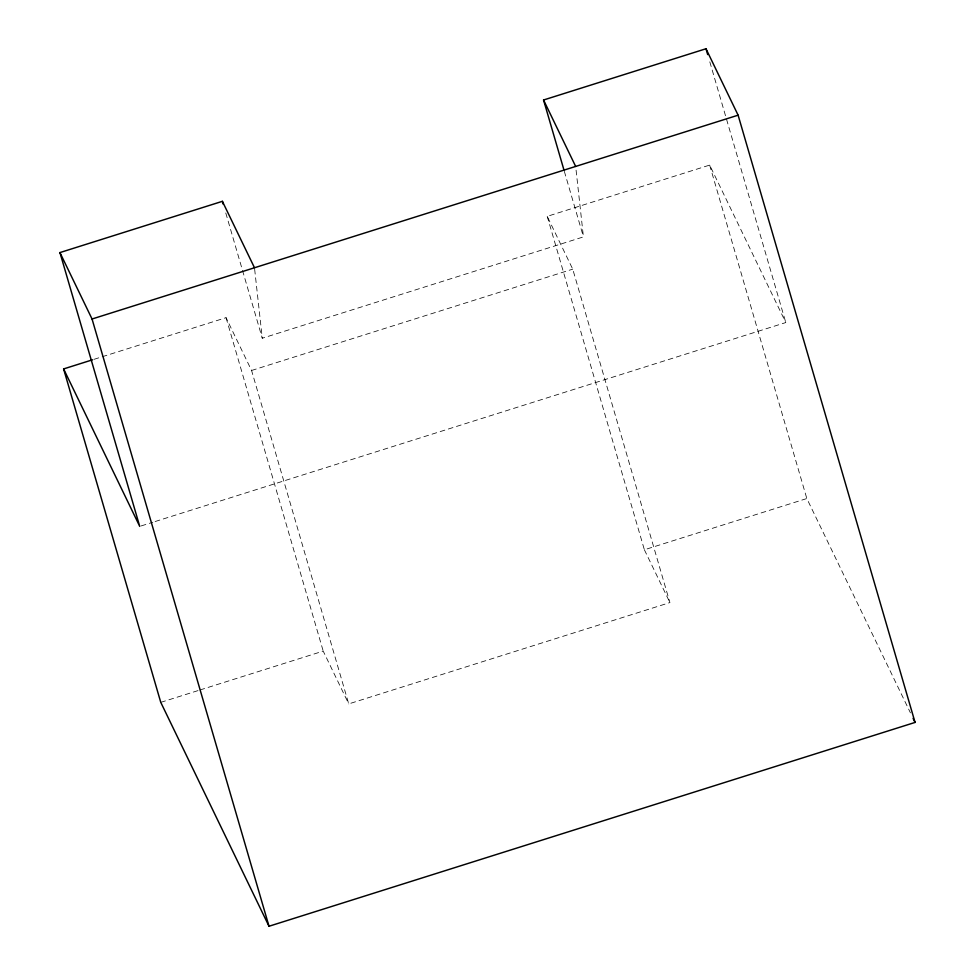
<?xml version="1.0" encoding="UTF-8"?>
<svg xmlns="http://www.w3.org/2000/svg" width="975" height="975" viewBox="0 0 975 975"><rect width="100%" height="100%" fill="white"/><g stroke="black" fill="none" stroke-linecap="round" stroke-linejoin="round"><path stroke-width="0.73" stroke-dasharray="4.88 3.66" d="M94.063 359.312L226.054 317.679L251.574 370.476L348.733 703.901L669.91 602.574L572.739 269.149L547.219 216.353L709.666 165.092L785.789 322.554L154.245 521.808M225.773 212.977L262.275 338.227L583.44 236.901L575.835 167.932M251.574 370.476L572.739 269.149M141.18 525.927L152.795 522.271M160.765 702.353L198.486 690.458M199.936 689.995L323.212 651.105L348.733 703.901M547.219 216.353L644.378 549.778L806.825 498.53L910.443 712.859M644.378 549.778L669.91 602.574M709.812 61.864L785.789 322.554M709.666 165.092L806.825 498.53M564.342 171.368L583.44 236.901M226.054 317.679L323.212 651.105M254.658 269.258L262.275 338.227"/><path stroke-width="1.46" d="M92.613 359.775L63.607 368.928L139.73 526.39L59.938 252.574L222.385 201.325L254.499 267.759M563.928 169.906L543.55 99.998L705.997 48.75L738.112 115.184L915.062 722.426L269.002 926.25L160.765 702.353L63.607 368.928M59.938 252.574L92.052 319.008L738.112 115.184M913.075 718.331L915.062 722.426M543.55 99.998L575.664 166.433M705.997 48.75L707.692 54.576M222.385 201.325L223.238 204.238M92.052 319.008L269.002 926.25"/></g></svg>
